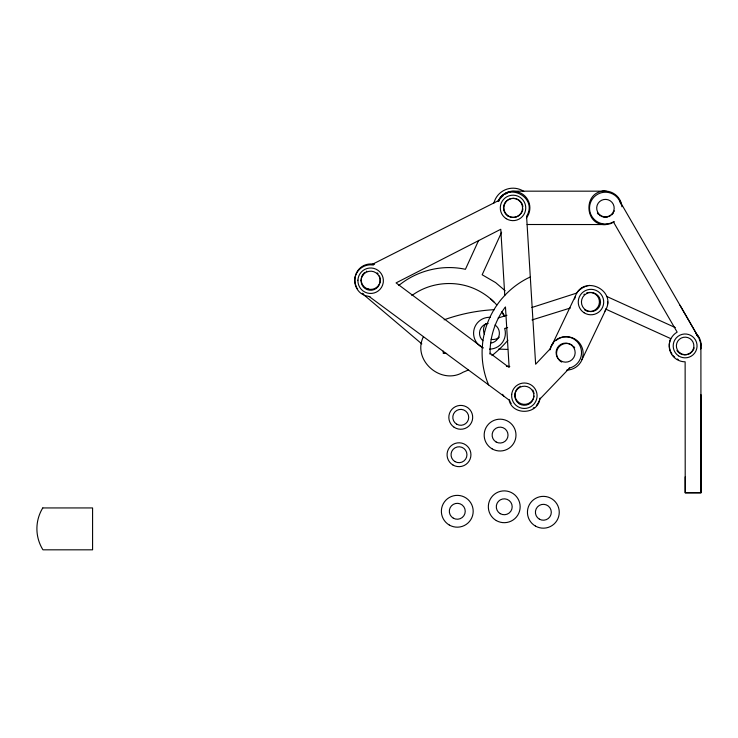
<?xml version="1.0" encoding="UTF-8"?>
<svg xmlns="http://www.w3.org/2000/svg" width="738" height="738" viewBox="0 0 738 738"><rect width="100%" height="100%" fill="white"/><g stroke="black" fill="none" stroke-linecap="round" stroke-linejoin="round"><path stroke-width="1.11" d="M522.569 207.636L522.522 208.882M490.06 354.24L490.124 349.295A75.571 75.571 0 0 1 504.691 307.912L505.465 306.934L509.128 367.487L490.078 353.234M566.719 370.098A16.706 16.706 0 0 0 580.511 362.496A15.775 15.775 0 0 0 582.014 359.591L605.557 310.218C616.959 290.32 583.933 274.167 575.465 295.864L551.923 345.236L552.55 344.342A16.633 16.633 0 0 1 553.168 343.447M607.577 304.019L607.688 301.842M700.731 348.991L700.897 343.816L698.895 337.939L619.2 200.146A15.913 15.913 0 0 0 597.466 194.343A15.913 15.913 0 0 0 591.655 216.077A15.913 15.913 0 0 0 613.398 221.889L677.152 332.128A15.913 15.913 0 0 0 685.132 361.814L685.215 492.781L700.989 492.772L700.971 394.682M549.958 349.858C550.88 344.36 554.93 339.545 560.188 337.681A15.913 15.913 0 0 1 580.741 347.69A15.913 15.913 0 0 1 570.068 367.911L569.053 368.17M574.625 299.028L575.16 296.916M582.014 359.591L582.319 358.539A16.633 16.633 0 0 0 564.109 336.934M423.178 337.146C412.191 360.531 441.315 385.485 463.123 372.192A114.528 114.528 0 0 0 468.243 370.024M498.03 201.474C500.512 194.952 507.569 190.699 514.487 191.17L604.108 191.17C612.217 190.478 620.151 196.566 621.58 204.583M478.658 240.357L465.42 269.305C442.293 264.241 417.108 270.44 398.834 285.458M501.609 232.23L482.163 274.767L495.641 282.608L505.133 290.717M498.491 201.428C507.274 181.114 538.389 197.535 526.581 216.243L535.631 364.231L550.17 348.843M604.939 311.122L605.557 310.218M362.948 275.08L363.327 274.591M569.607 368.022L539.829 399.129C537.412 414.848 512.467 415.577 509.045 400.024L369.24 296.565M581.526 288.29L579.81 289.647M411.859 295.551C430.42 281.833 456.425 279.702 477.043 289.942A63.643 63.643 0 0 1 496.794 304.997M614.477 221.732L610.566 223.66L605.197 224.546L527.126 224.509M369.95 296.621L364.876 295.56L361.233 293.558A15.913 15.913 0 0 1 354.978 277.968L355.19 276.944A15.913 15.913 0 0 1 371.334 264.831L499.036 200.349M530.235 277.008L527.089 278.521A83.532 83.532 0 0 0 505.309 294.84L501.655 298.908A83.532 83.532 0 0 0 482.587 343.502L482.172 348.945A83.532 83.532 0 0 0 487.117 381.168L488.621 384.913M498.141 318.004L506.951 315.264M531.877 307.497L576.636 293.106A15.913 15.913 0 0 1 584.745 286.87M507.652 327.543L504.644 328.475L504.81 329.019A15.913 15.913 0 0 1 489.525 349.12M532.006 319.951L570.345 308.014M606.295 191.17C582.365 189.417 583.61 227.719 607.383 224.407M589.671 285.403L587.513 285.717M446.656 353.41L443.27 353.41L443.27 351.15M372.017 264.905L372.376 264.914A15.913 15.913 0 0 1 373.41 265.062M498.565 349.074L507.716 349.443M506.434 366.251L509.801 366.426M368.013 289.01L368.613 289.167M606.47 296.344L675.335 327.598M605.4 308.964L670.713 338.604L670.464 339.157A15.913 15.913 0 0 0 671.995 354.074M482.292 347.404L396.066 282.903L500.779 229.269L504.774 295.44M421.813 343.899L364.046 294.997M490.89 299.13L493.934 301.962M696.368 334.646L698.342 337.054L679.984 305.264M503.888 396.214L503.694 395.946A75.571 75.571 0 0 1 502.578 394.313M619.699 201.068L620.796 203.983M621.765 205.662L621.866 206.751M700.897 347.967L700.989 492.772L685.215 492.781L685.205 476.868M498.805 201.133A15.747 15.747 0 0 1 499.275 200.219M500.401 198.494A15.747 15.747 0 0 1 503.27 195.542M505.871 193.882A15.747 15.747 0 0 1 506.803 193.439M501.886 311.584A63.643 63.643 0 0 1 504.1 315.108M493.897 203.061A19.732 19.732 0 0 1 523.768 191.363M357.709 288.992A15.913 15.913 0 0 1 357.146 288.115M356.629 287.211A15.913 15.913 0 0 1 370.393 263.955L371.435 263.964A15.913 15.913 0 0 1 374.526 264.407M379.858 277.054A9.548 9.548 0 0 1 370.458 289.407A9.548 9.548 0 0 1 361.786 276.538M362.017 275.957A9.548 9.548 0 0 1 362.948 274.333M363.327 273.835A9.548 9.548 0 0 1 363.733 273.364M364.175 272.922A9.548 9.548 0 0 1 364.646 272.506M366.196 271.464A9.548 9.548 0 0 1 366.758 271.178M377.229 272.866A9.548 9.548 0 0 1 378.087 273.77M379.406 275.883A9.548 9.548 0 0 1 379.655 276.464M533.971 396.066A9.548 9.548 0 0 1 521.139 403.76A9.548 9.548 0 0 1 516.563 389.516M516.932 389.009A9.548 9.548 0 0 1 517.329 388.529M517.753 388.068A9.548 9.548 0 0 1 518.694 387.247M519.727 386.555A9.548 9.548 0 0 1 520.281 386.26M532.771 390.051A9.548 9.548 0 0 1 533.325 391.168M533.546 391.749A9.548 9.548 0 0 1 533.971 393.575M540.078 398.068A15.913 15.913 0 0 1 536.369 405.42M534.072 407.533A15.913 15.913 0 0 1 533.214 408.132M511.194 403.538A15.913 15.913 0 0 1 510.65 402.644M510.17 401.721A15.913 15.913 0 0 1 509.395 399.793M499.257 337.174A9.548 9.548 0 0 1 496.019 339.01L495.419 339.185A9.548 9.548 0 0 1 491.084 339.286M484.432 334.093A9.548 9.548 0 0 1 485.908 323.585M502.144 312.866A63.643 63.643 0 0 1 504.312 316.427M507.928 340.2A114.528 114.528 0 0 1 491.923 355.587M444.128 319.803A175.672 175.672 0 0 1 494.488 309.656M483.436 347.93A15.913 15.913 0 0 1 490.429 317.331M695.63 333.17A15.913 15.913 0 0 1 700.805 348.216M678.213 359.48A15.913 15.913 0 0 1 677.29 358.991M674.753 357.183A15.913 15.913 0 0 1 673.277 355.725M585.741 286.565A15.913 15.913 0 0 1 586.756 286.326M495.004 324.988A9.945 9.945 0 0 1 490.724 343.105M482.873 340.698A9.945 9.945 0 0 1 488.187 323.382M694.172 347.847A9.576 9.576 0 0 1 692.862 350.679M692.493 351.187A9.576 9.576 0 0 1 687.346 354.563M686.737 354.692A9.576 9.576 0 0 1 683.619 354.766M683.001 354.664A9.576 9.576 0 0 1 680.085 353.539M679.56 353.198A9.576 9.576 0 0 1 677.696 351.537M677.3 351.048A9.576 9.576 0 0 1 676.94 350.541M589.053 292.414A9.548 9.548 0 0 1 599.394 302.654A9.548 9.548 0 0 1 587.605 311.196M587.005 311.03A9.548 9.548 0 0 1 585.843 310.569M585.28 310.292A9.548 9.548 0 0 1 584.745 309.969M583.906 294.471A9.548 9.548 0 0 1 584.413 294.102M586.618 292.949A9.548 9.548 0 0 1 587.817 292.599M561.636 362.072A9.945 9.945 0 0 1 561.083 361.74M560.548 361.362A9.945 9.945 0 0 1 559.109 360.052M558.684 359.554A9.945 9.945 0 0 1 571.36 344.72M571.913 345.061A9.945 9.945 0 0 1 572.448 345.43M573.435 346.27A9.945 9.945 0 0 1 573.887 346.74M574.302 347.238A9.945 9.945 0 0 1 574.69 347.764M551.415 346.205A15.775 15.775 0 0 0 550.613 348.235A16.706 16.706 0 0 0 550.308 349.286M556.203 340.338A16.633 16.633 0 0 1 563.039 337.128M604.108 224.509A16.706 16.706 0 0 1 600.88 223.974M601.94 191.456A16.706 16.706 0 0 1 604.108 191.17M614.367 210.847A9.548 9.548 0 0 1 614.145 211.428M613.601 212.553A9.548 9.548 0 0 1 613.269 213.079M612.9 213.586A9.548 9.548 0 0 1 611.627 214.952M610.105 216.04A9.548 9.548 0 0 1 608.979 216.594M607.798 217A9.548 9.548 0 0 1 602.863 217M601.673 216.594A9.548 9.548 0 0 1 601.11 216.335M600.022 215.717A9.548 9.548 0 0 1 599.514 215.348M598.583 214.527A9.548 9.548 0 0 1 598.149 214.066M597.752 213.586A9.548 9.548 0 0 1 597.393 213.079M498.159 201.529A16.494 16.494 0 0 1 521.646 193.559A16.494 16.494 0 0 1 526.48 217.876M498.796 200.644A16.282 16.282 0 0 1 499.866 198.799M504.349 194.306A16.282 16.282 0 0 1 506.194 193.236M507.163 192.803A16.282 16.282 0 0 1 508.159 192.424M509.183 192.12A16.282 16.282 0 0 1 510.216 191.871M522.864 209.085A9.548 9.548 0 0 1 520.973 213.651M520.576 214.131A9.548 9.548 0 0 1 506.794 214.74A9.548 9.548 0 0 1 506.794 200.948A9.548 9.548 0 0 1 520.576 201.548M520.973 202.028A9.548 9.548 0 0 1 521.332 202.535M521.665 203.07A9.548 9.548 0 0 1 522.218 204.186M522.439 204.767A9.548 9.548 0 0 1 522.864 206.594M357.921 280.172L357.912 281.003A12.731 12.731 0 0 0 362.459 290.477L363.114 290.993A12.731 12.731 0 0 0 383.179 282.94L383.299 282.11A12.731 12.731 0 0 0 371.611 268.032A12.731 12.731 0 0 0 357.921 280.172M361.103 280.311L361.094 280.938A9.548 9.548 0 0 0 364.507 288.041L364.996 288.429A9.548 9.548 0 0 0 380.042 282.386L380.135 281.768A9.548 9.548 0 0 0 371.371 271.206A9.548 9.548 0 0 0 361.103 280.311M511.711 394.341L511.646 395.171A12.731 12.731 0 0 0 534.118 403.917L534.626 403.262A12.731 12.731 0 0 0 516.397 385.799L515.761 386.343A12.731 12.731 0 0 0 511.711 394.341M42.795 507.938L42.232 508.842A39.778 39.778 0 0 0 42.232 548.62L42.97 549.819L92.582 549.819L92.582 507.938L42.795 507.938M363.087 293.816L362.201 293.281A15.913 15.913 0 0 0 363.087 293.816M492.126 448.87A15.913 15.913 0 0 0 515.991 435.088A15.913 15.913 0 0 0 492.126 421.306A15.913 15.913 0 0 0 492.126 448.87M496.102 441.979A7.952 7.952 0 0 0 508.03 435.088A7.952 7.952 0 0 0 496.102 428.197A7.952 7.952 0 0 0 496.102 441.979M453.298 518.168A7.952 7.952 0 0 0 465.235 511.277A7.952 7.952 0 0 0 453.298 504.386A7.952 7.952 0 0 0 453.298 518.168M449.322 525.05A15.913 15.913 0 0 0 473.187 511.277A15.913 15.913 0 0 0 449.322 497.495A15.913 15.913 0 0 0 449.322 525.05M535.391 526.046A15.913 15.913 0 0 0 559.256 512.264A15.913 15.913 0 0 0 535.391 498.491A15.913 15.913 0 0 0 535.391 526.046M539.377 519.155A7.952 7.952 0 0 0 551.304 512.264A7.952 7.952 0 0 0 539.377 505.382A7.952 7.952 0 0 0 539.377 519.155M496.287 520.558A15.913 15.913 0 0 0 520.152 506.775A15.913 15.913 0 0 0 496.287 493.002A15.913 15.913 0 0 0 496.287 520.558M500.263 513.666A7.952 7.952 0 0 0 512.19 506.775A7.952 7.952 0 0 0 500.263 499.894A7.952 7.952 0 0 0 500.263 513.666M456.776 424.221A7.952 7.952 0 0 0 468.713 417.33A7.952 7.952 0 0 0 456.776 410.448A7.952 7.952 0 0 0 456.776 424.221M454.128 427.256A11.937 11.937 0 0 0 472.661 418.114A11.937 11.937 0 0 0 455.475 406.629A11.937 11.937 0 0 0 454.128 427.256M455.023 461.619A7.952 7.952 0 0 0 466.951 454.728A7.952 7.952 0 0 0 455.023 447.837A7.952 7.952 0 0 0 455.023 461.619M453.031 465.06A11.937 11.937 0 0 0 470.936 454.728A11.937 11.937 0 0 0 453.031 444.387A11.937 11.937 0 0 0 453.031 465.06M560.631 360.762A9.548 9.548 0 0 0 575.16 352.884A9.548 9.548 0 0 0 561.074 344.24A9.548 9.548 0 0 0 560.631 360.762M506.268 218.706A12.731 12.731 0 0 0 525.742 208.374A12.731 12.731 0 0 0 507.061 196.668A12.731 12.731 0 0 0 506.268 218.706M519.229 403.778A9.548 9.548 0 0 0 533.897 396.149A9.548 9.548 0 0 0 519.958 387.266A9.548 9.548 0 0 0 519.229 403.778M507.956 216.003A9.548 9.548 0 0 0 522.559 208.264A9.548 9.548 0 0 0 508.556 199.481A9.548 9.548 0 0 0 507.956 216.003M584.053 312.737A12.731 12.731 0 0 0 603.693 302.728A12.731 12.731 0 0 0 585.206 290.717A12.731 12.731 0 0 0 584.053 312.737M586.055 310.237A9.548 9.548 0 0 0 600.529 302.239A9.548 9.548 0 0 0 586.369 293.706A9.548 9.548 0 0 0 586.055 310.237M678.499 355.836A11.937 11.937 0 0 0 697.032 346.685A11.937 11.937 0 0 0 679.846 335.209A11.937 11.937 0 0 0 678.499 355.836M680.27 353.188A8.755 8.755 0 0 0 693.858 346.473A8.755 8.755 0 0 0 681.248 338.059A8.755 8.755 0 0 0 680.27 353.188M600.575 215.395A8.755 8.755 0 0 0 614.164 208.679A8.755 8.755 0 0 0 601.553 200.275A8.755 8.755 0 0 0 600.575 215.395"/></g></svg>
